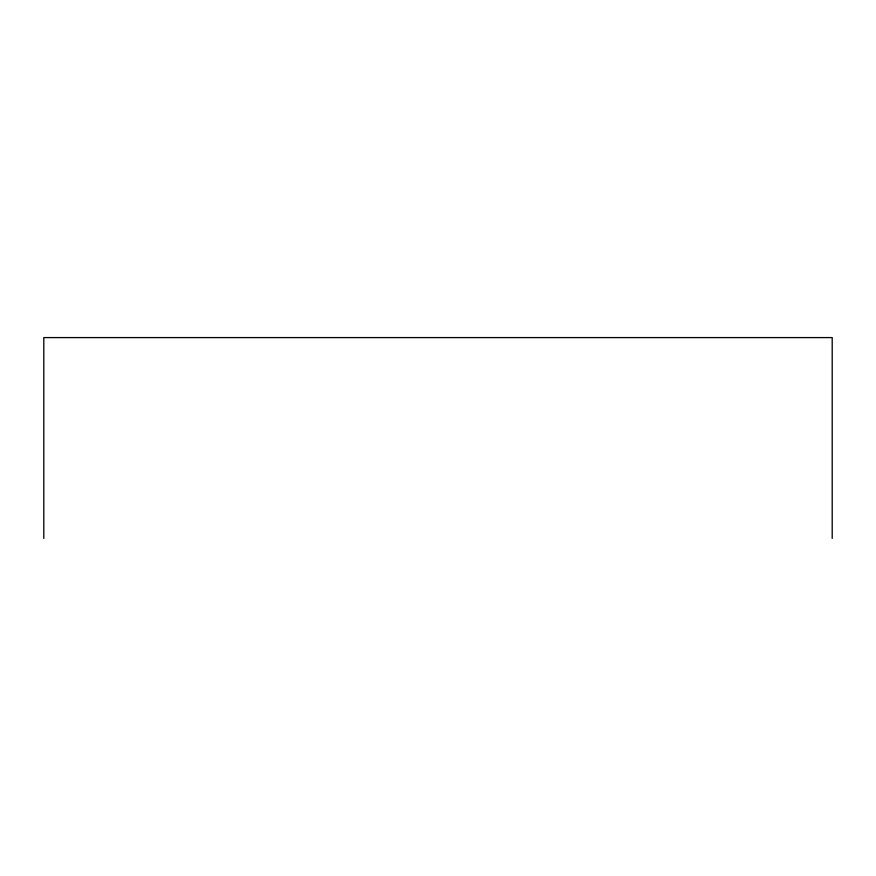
<?xml version="1.0" encoding="UTF-8"?>
<svg xmlns="http://www.w3.org/2000/svg" width="876" height="876" viewBox="0 0 876 876"><rect width="100%" height="100%" fill="white"/><g stroke="black" fill="none" stroke-linecap="round" stroke-linejoin="round"><path stroke-width="1.31" d="M832.2 538.411L832.2 337.589L43.8 337.589L43.8 538.411"/></g></svg>
